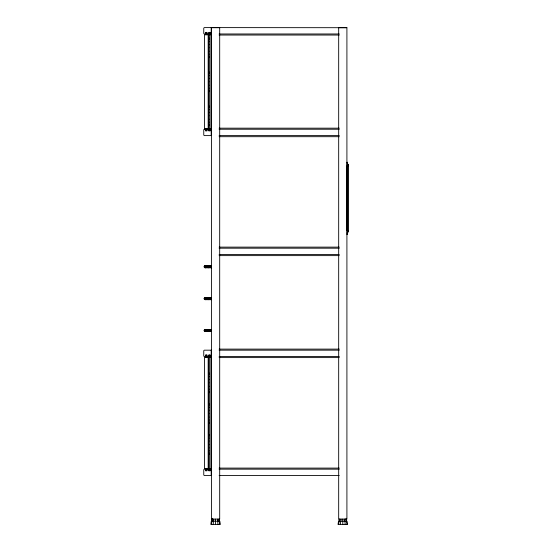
<?xml version="1.0" encoding="UTF-8"?>
<svg xmlns="http://www.w3.org/2000/svg" width="552" height="552" viewBox="0 0 552 552"><rect width="100%" height="100%" fill="white"/><g stroke="black" fill="none" stroke-linecap="round" stroke-linejoin="round"><path stroke-width="0.83" d="M213.189 524.4L213.452 521.212M340.405 524.4L340.674 521.212M211.437 524.4L211.899 521.212M338.659 524.4L339.114 521.212M211.554 267.823L205.178 267.823L204.385 267.554L204.116 266.761L204.385 265.967L205.178 265.698L211.554 265.698M211.554 299.695L205.178 299.695L204.385 299.425L204.116 298.632L204.385 297.832L205.178 297.569L211.554 297.569M211.554 331.566L205.178 331.566L204.385 331.297L204.116 330.503L204.385 329.703L205.178 329.44L211.554 329.44M208.966 37.86L208.435 39.433L208.435 56.173L208.966 57.739M208.966 71.857L208.435 73.43L208.435 90.169L208.966 91.735M208.966 105.853L208.435 107.426L208.435 124.165L208.966 125.732M208.966 372.904L208.435 374.47L208.435 391.209L208.966 392.782M208.966 403.712L208.435 405.278L208.435 422.018L208.966 423.591M208.966 434.521L208.435 436.087L208.435 452.826L208.966 454.399M208.435 40.441L208.966 39.061M208.435 74.437L208.966 73.057M208.435 108.433L208.966 107.053M208.435 375.484L208.966 374.104M208.435 406.293L208.966 404.913M208.435 437.101L208.966 435.721M208.435 42.338L208.966 41.317M208.435 76.335L208.966 75.307M208.435 110.331L208.966 109.303M208.435 377.382L208.966 376.354M208.435 408.19L208.966 407.162M208.435 438.999L208.966 437.971M346.911 163.613L347.443 163.606L348.243 165.255L347.843 165.917L347.843 230.598L348.243 231.253L347.443 232.896L346.911 232.896M347.042 165.91L347.843 165.91L347.042 165.91L347.042 230.598M347.443 166.111L348.243 165.255L347.443 163.606L348.243 165.262L348.243 231.253L347.443 232.896L347.843 231.909L347.443 231.661M208.435 44.891L208.966 44.346M208.435 78.888L208.966 78.343M208.435 112.884L208.966 112.339M208.435 379.935L208.966 379.39M208.435 410.743L208.966 410.198M208.435 441.552L208.966 441.007M206.772 265.698L206.379 267.554L207.172 267.554M207.172 299.425L206.379 299.425L206.241 298.632L206.379 297.832L207.172 297.832M347.843 164.613L347.443 164.869L348.243 165.262M205.579 265.698L204.916 265.967L204.916 267.554L206.241 267.554M206.241 299.425L204.916 299.425L204.647 298.632L204.916 297.832L206.241 297.832M205.178 267.823L205.979 267.554M205.178 299.695L205.979 299.425M219.123 33.976L339.252 33.976M219.123 35.038L339.252 35.038M208.435 47.803L208.966 47.803M208.435 81.799L208.966 81.799M208.435 115.796L208.966 115.796M219.123 128.167L339.252 128.167M219.123 129.23L339.252 129.23M219.123 135.606L339.252 135.606M219.123 136.689L339.252 136.689M346.911 162.254L347.443 162.26L347.443 166.262L346.911 166.262M346.911 162.661L347.443 162.661M346.911 164.662L347.443 164.662M346.911 230.246L347.443 230.246L347.443 234.262L346.911 234.262M346.911 230.391L348.243 231.247L347.443 230.391M346.911 231.854L347.443 231.854M346.911 233.855L347.443 233.855M219.123 247.123L339.252 247.123M219.123 248.186L339.252 248.186M219.123 254.562L339.252 254.562M219.123 255.624L339.252 255.624M204.385 265.967L211.554 265.967M204.116 266.761L211.554 266.761M204.385 267.554L211.554 267.554M204.385 297.832L211.554 297.832M204.116 298.632L211.554 298.632M204.385 299.425L211.554 299.425M204.385 329.703L211.554 329.703M204.116 330.503L211.554 330.503M204.385 331.297L211.554 331.297M219.123 349.112L339.252 349.112M211.464 350.175L204.288 350.175L203.757 350.706L203.757 356.012L204.288 356.544L205.62 356.544L205.62 354.95L206.945 354.95L206.945 356.544L208.808 356.544L208.808 354.95L210.133 354.95L210.133 356.544L211.195 356.544L211.195 350.175M219.123 350.175L339.252 350.175M219.123 356.544L339.252 356.544M219.123 357.606L339.252 357.606M208.435 382.84L208.966 382.84M208.435 413.648L208.966 413.648M208.435 444.457L208.966 444.457M219.123 468.096L339.252 468.096M211.547 469.159L210.133 469.159L210.133 470.752L208.808 470.752L208.808 469.159L206.945 469.159L206.945 470.752L205.62 470.752L205.62 469.159L204.288 469.159L203.757 469.69L203.757 475.003L204.288 475.534L211.195 475.534L211.195 469.159M219.123 469.159L339.252 469.159M219.123 475.534L339.252 475.534M205.178 297.569L205.979 297.832M205.178 329.44L205.979 329.703M206.241 329.703L204.916 329.703L204.916 331.297L205.579 331.566M207.172 329.703L206.379 329.703L206.772 331.566M208.435 50.708L208.966 51.253M208.435 84.704L208.966 85.249M208.435 118.701L208.966 119.246M208.435 385.751L208.966 386.296M208.435 416.56L208.966 417.105M208.435 447.368L208.966 447.913M208.435 53.261L208.966 54.289M208.435 87.257L208.966 88.285M208.435 121.254L208.966 122.282M208.435 388.304L208.966 389.332M208.435 419.113L208.966 420.141M208.435 449.921L208.966 450.949M208.435 55.159L208.966 56.539M208.435 89.155L208.966 90.535M208.435 123.151L208.966 124.531M208.435 390.202L208.966 391.582M208.435 421.01L208.966 422.39M208.435 451.819L208.966 453.199M346.477 521.212L346.939 524.4M219.261 521.212L219.717 524.4M344.924 521.212L345.186 524.4M217.702 521.212L217.971 524.4M346.649 166.111L346.649 230.391M346.518 519.087L346.518 521.212M346.118 27.703L204.288 27.6L203.757 28.131L203.757 33.444L204.288 33.976L205.62 33.976L205.62 32.382L206.945 32.382L206.945 33.976L208.808 33.976L208.808 32.382L210.133 32.382L210.133 33.976L211.195 33.976L211.195 27.6M346.118 518.293L346.118 519.087M346.014 519.087L346.014 521.212M344.655 519.087L344.655 521.212M342.799 519.087L342.799 524.4M340.936 519.087L340.936 521.212M339.577 519.087L339.577 521.212M339.08 519.087L339.08 521.212M219.296 519.087L219.296 521.212M218.799 519.087L218.799 521.212M217.44 519.087L217.44 521.212M215.577 519.087L215.577 524.4M213.721 519.087L213.721 521.212M212.258 518.293L212.361 521.212M211.858 519.087L211.858 521.212M210.029 130.824L210.029 32.644L208.966 32.644L208.966 130.824M210.029 470.752L210.029 355.219L208.966 355.219L208.966 470.752M208.366 265.698L208.366 267.823M208.366 297.569L208.366 299.695M208.366 329.44L208.366 331.566M208.166 34.769L208.166 128.699M208.166 357.344L208.166 468.627M206.841 34.769L206.841 32.644L205.779 32.644L205.779 34.769M206.841 128.699L206.841 130.824M206.841 357.344L206.841 355.219L205.779 355.219L205.779 357.344M206.841 468.627L206.841 470.752M205.779 128.699L205.779 130.824M205.779 468.627L205.779 470.752M211.326 521.212L210.795 524.4L220.358 524.4L219.827 521.212L211.326 521.212M338.548 521.212L338.017 524.4L347.574 524.4L347.042 521.212L338.548 521.212M204.288 129.23L203.757 129.761L203.757 135.074L204.288 135.606L211.195 135.606L211.195 129.23L210.133 129.23L210.133 130.824L208.808 130.824L208.808 129.23L206.945 129.23L206.945 130.824L205.62 130.824L205.62 129.23L204.288 129.23M219.696 27.703L211.464 27.703L211.464 519.087L219.696 519.087L219.696 27.703M346.911 27.703L338.68 27.703L338.68 519.087L346.911 519.087L346.911 27.703M211.354 34.769L204.447 34.769L204.447 128.699L211.354 128.699L211.354 34.769M211.354 357.344L204.447 357.344L204.447 468.627L211.354 468.627L211.354 357.344"/></g></svg>
